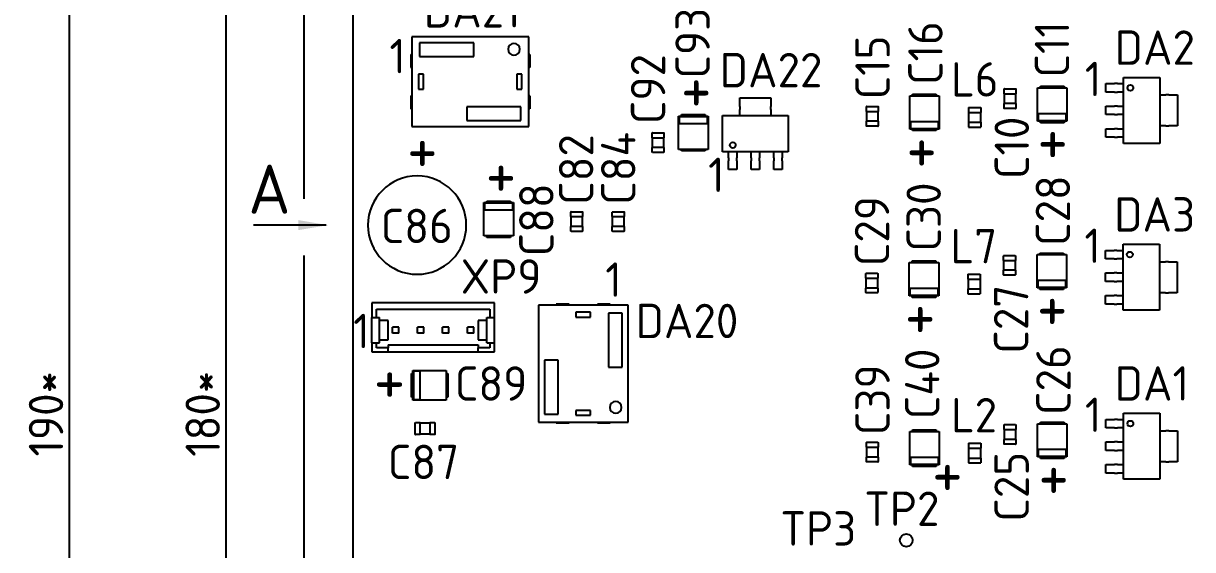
# Model space of a CAD drawing. Extents: x -34 to 51106, y -14166 to 1700.
# Drawn here: x 1023.2 to 1142.2, y 99.2 to 152.8 of the extents above; entities that cross this region are included whole.
import ezdxf

# ---------------------------------------------------------------- set-up
doc = ezdxf.new("R2010")
doc.units = 0
doc.linetypes.add('СПЛОШНАЯ', pattern=[0])
doc.layers.get('0').update_dxf_attribs({"linetype": 'CONTINUOUS'})
doc.layers.get('DEFPOINTS').update_dxf_attribs({"linetype": 'CONTINUOUS'})
for name, color, linetype in [('ВИДЫ', 30, 'CONTINUOUS'), ('РАЗМЕРЫ', 2, 'CONTINUOUS'), ('ТЕКСТ', 4, 'CONTINUOUS')]:
    doc.layers.add(name, color=color, linetype=linetype)
doc.styles.add('GOST_TYPE_B', font='GOST_B.TTF', dxfattribs={"height": 3.5})
doc.dimstyles.new('GOST', dxfattribs={"dimscale": 0, "dimtxt": 3.5, "dimasz": 3.5, "dimexe": 1.25, "dimexo": 0, "dimtad": 1, "dimdec": 3, "dimtxsty": 'GOST_TYPE_B', "dimcen": 5, "dimazin": 3, "dimtm": 1e-09, "dimtfac": 0.75, "dimtdec": 3, "dimtmove": 0, "dimatfit": 3, "dimtolj": 1})

# ---------------------------------------------------------------- blocks, each defined once
blk = doc.blocks.new('*D327')
at = {"layer": 'DEFPOINTS', "color": 0, "linetype": 'CONTINUOUS'}
for p in [(1056.8, 218.04), (1051.8, 208.04), (1056.8, 3.6)]:
    blk.add_point(p, dxfattribs=at)
at = {"layer": 'РАЗМЕРЫ', "color": 0, "linetype": 'СПЛОШНАЯ'}
for p, q in [((1051.8, 208.04), (1051.8, 219.29)), ((1048.3, 218.04), (1044.8, 218.04)), ((1051.8, 218.04), (1056.8, 218.04)), ((1060.3, 218.04), (1063.8, 218.04))]:
    blk.add_line(p, q, dxfattribs=at)
at = {"layer": 'РАЗМЕРЫ', "color": 0}
blk.add_line((1056.8, 3.6), (1056.8, 219.29), dxfattribs=at)
at = {"layer": 'РАЗМЕРЫ', "color": 0, "linetype": 'CONTINUOUS'}
for points in [[(1048.3, 218.63), (1048.3, 217.46), (1051.8, 218.04)], [(1060.3, 218.63), (1060.3, 217.46), (1056.8, 218.04)]]:
    blk.add_solid(points, dxfattribs=at)
at = {"layer": 'РАЗМЕРЫ', "color": 0, "linetype": 'CONTINUOUS', "insert": (1042.32, 220.69), "char_height": 3.5, "attachment_point": 5, "style": 'GOST_TYPE_B'}
blk.add_mtext('\\A1;5*', dxfattribs=at)
blk = doc.blocks.new('*D328')
at = {"layer": 'DEFPOINTS', "color": 0, "linetype": 'CONTINUOUS'}
for p in [(1051.8, 208.04), (1027.92, 18.04), (1035, 18.04)]:
    blk.add_point(p, dxfattribs=at)
at = {"layer": 'РАЗМЕРЫ', "color": 0, "linetype": 'СПЛОШНАЯ'}
for p, q in [((1051.8, 208.04), (1026.67, 208.04)), ((1027.92, 204.54), (1027.92, 21.54))]:
    blk.add_line(p, q, dxfattribs=at)
at = {"layer": 'РАЗМЕРЫ', "color": 0}
blk.add_line((1035, 18.04), (1026.67, 18.04), dxfattribs=at)
at = {"layer": 'РАЗМЕРЫ', "color": 0, "linetype": 'CONTINUOUS'}
for points in [[(1027.34, 204.54), (1028.5, 204.54), (1027.92, 208.04)], [(1027.34, 21.54), (1028.5, 21.54), (1027.92, 18.04)]]:
    blk.add_solid(points, dxfattribs=at)
at = {"layer": 'РАЗМЕРЫ', "color": 0, "linetype": 'CONTINUOUS', "insert": (1025.55, 113.04), "char_height": 3.5, "attachment_point": 5, "rotation": 90, "style": 'GOST_TYPE_B'}
blk.add_mtext('\\A1;190*', dxfattribs=at)
blk = doc.blocks.new('*D325')
at = {"layer": 'DEFPOINTS', "color": 0, "linetype": 'CONTINUOUS'}
for p in [(1043.87, 203.04), (1056.8, 203.04), (1066.8, 23.04)]:
    blk.add_point(p, dxfattribs=at)
at = {"layer": 'РАЗМЕРЫ', "color": 0}
blk.add_line((1056.8, 203.04), (1042.62, 203.04), dxfattribs=at)
at = {"layer": 'РАЗМЕРЫ', "color": 0, "linetype": 'СПЛОШНАЯ'}
for p, q in [((1043.87, 26.54), (1043.87, 199.54)), ((1066.8, 23.04), (1042.62, 23.04))]:
    blk.add_line(p, q, dxfattribs=at)
at = {"layer": 'РАЗМЕРЫ', "color": 0, "linetype": 'CONTINUOUS'}
for points in [[(1043.28, 199.54), (1044.45, 199.54), (1043.87, 203.04)], [(1043.28, 26.54), (1044.45, 26.54), (1043.87, 23.04)]]:
    blk.add_solid(points, dxfattribs=at)
at = {"layer": 'РАЗМЕРЫ', "color": 0, "linetype": 'CONTINUOUS', "insert": (1041.49, 113.04), "char_height": 3.5, "attachment_point": 5, "rotation": 90, "style": 'GOST_TYPE_B'}
blk.add_mtext('\\A1;180*', dxfattribs=at)

msp = doc.modelspace()

# ---------------------------------------------------------------- linework, layer by layer
at = {"linetype": 'CONTINUOUS'}
for p, q in [((1051.7956, 134.9295), (1051.7956, 208.0423)), ((1062.7488, 151.3923), (1062.7488, 142.2923)), ((1074.6488, 151.3923), (1062.7488, 151.3923)), ((1074.6488, 142.2923), (1074.6488, 151.3923)), ((1063.5488, 150.7923), (1063.5488, 149.3923)), ((1069.0488, 150.7923), (1063.5488, 150.7923)), ((1069.0488, 149.3923), (1069.0488, 150.7923)), ((1062.6488, 149.5923), (1062.7488, 149.5923)), ((1062.6488, 149.5923), (1062.6488, 148.2923)), ((1063.5488, 149.3923), (1069.0488, 149.3923)), ((1074.7488, 149.5923), (1074.6488, 149.5923)), ((1074.7488, 149.5923), (1074.7488, 148.2923)), ((1062.6488, 148.2923), (1062.7488, 148.2923)), ((1063.4488, 147.5923), (1063.4488, 146.0923)), ((1063.9488, 147.5923), (1063.4488, 147.5923)), ((1063.9488, 146.0923), (1063.9488, 147.5923)), ((1073.4488, 147.5923), (1073.4488, 146.0923)), ((1073.9488, 147.5923), (1073.4488, 147.5923)), ((1073.9488, 146.0923), (1073.9488, 147.5923)), ((1074.7488, 148.2923), (1074.6488, 148.2923)), ((1126.6896, 146.2123), (1126.6896, 146.3713)), ((1126.6896, 146.3713), (1129.1016, 146.3713)), ((1129.1016, 146.3713), (1129.1016, 146.2123)), ((1133.3507, 145.7853), (1133.3507, 146.6493)), ((1133.3507, 146.6493), (1133.9637, 146.6493)), ((1133.9637, 146.6493), (1134.1107, 146.6493)), ((1134.1107, 146.6493), (1134.2343, 146.6493)), ((1134.5287, 146.6493), (1134.2343, 146.6493)), ((1134.5287, 146.6493), (1135.1417, 146.6493)), ((1135.1417, 140.5643), (1135.1417, 147.2703)), ((1135.1417, 147.2703), (1138.8497, 147.2703)), ((1138.8497, 147.2703), (1138.8497, 140.5643)), ((1062.6488, 145.3923), (1062.7488, 145.3923)), ((1062.6488, 145.3923), (1062.6488, 144.0923)), ((1063.4488, 146.0923), (1063.9488, 146.0923)), ((1073.4488, 146.0923), (1073.9488, 146.0923)), ((1074.7488, 145.3923), (1074.6488, 145.3923)), ((1074.7488, 145.3923), (1074.7488, 144.0923)), ((1096.1206, 145.1873), (1099.2706, 145.1873)), ((1096.1206, 144.5743), (1096.1206, 145.1873)), ((1099.2706, 145.1873), (1099.2706, 144.5743)), ((1113.3966, 145.4123), (1116.3946, 145.4123)), ((1113.3966, 142.0223), (1113.3966, 145.4123)), ((1113.6896, 145.4123), (1113.6896, 145.5713)), ((1113.6896, 145.5713), (1116.1016, 145.5713)), ((1116.1016, 145.5713), (1116.1016, 145.4123)), ((1116.3946, 145.4123), (1116.3946, 142.0223)), ((1122.9957, 145.6173), (1122.9957, 146.0873)), ((1122.9957, 145.6173), (1123.0257, 145.6173)), ((1123.0257, 146.1173), (1124.1657, 146.1173)), ((1123.0257, 144.6173), (1123.0257, 145.6173)), ((1123.0257, 145.6173), (1124.1657, 145.6173)), ((1124.1657, 145.6173), (1124.1657, 144.6173)), ((1124.1657, 145.6173), (1124.1957, 145.6173)), ((1124.1957, 146.0873), (1124.1957, 145.6173)), ((1126.3966, 146.2123), (1129.3946, 146.2123)), ((1126.3966, 142.8223), (1126.3966, 146.2123)), ((1129.3946, 146.2123), (1129.3946, 142.8223)), ((1133.9637, 145.7853), (1133.3507, 145.7853)), ((1134.1107, 145.7853), (1133.9637, 145.7853)), ((1134.2343, 145.7853), (1134.1107, 145.7853)), ((1134.2343, 145.7853), (1134.5287, 145.7853)), ((1135.1417, 145.7853), (1134.5287, 145.7853)), ((1138.8497, 145.4923), (1139.4627, 145.4923)), ((1139.757, 145.4923), (1139.4627, 145.4923)), ((1139.757, 145.4923), (1139.8807, 145.4923)), ((1139.8807, 145.4923), (1140.0277, 145.4923)), ((1140.0277, 145.4923), (1140.6407, 145.4923)), ((1140.6407, 145.4923), (1140.6407, 142.3423)), ((1062.6488, 144.0923), (1062.7488, 144.0923)), ((1068.3488, 144.2923), (1068.3488, 142.8923)), ((1073.8488, 144.2923), (1068.3488, 144.2923)), ((1073.8488, 142.8923), (1073.8488, 144.2923)), ((1074.7488, 144.0923), (1074.6488, 144.0923)), ((1096.1206, 144.4273), (1096.1206, 144.5743)), ((1096.1206, 144.3036), (1096.1206, 144.4273)), ((1096.1206, 144.3036), (1096.1206, 144.0093)), ((1096.1206, 143.3963), (1096.1206, 144.0093)), ((1099.2706, 144.5743), (1099.2706, 144.4273)), ((1099.2706, 144.4273), (1099.2706, 144.3036)), ((1099.2706, 144.0093), (1099.2706, 144.3036)), ((1099.2706, 144.0093), (1099.2706, 143.3963)), ((1108.9957, 143.8173), (1108.9957, 144.2873)), ((1109.0257, 144.3173), (1110.1657, 144.3173)), ((1110.1957, 144.2873), (1110.1957, 143.8173)), ((1119.3707, 144.2173), (1120.6207, 144.2173)), ((1119.3707, 144.2173), (1119.3707, 143.7173)), ((1120.6207, 144.2173), (1120.6207, 143.7173)), ((1122.9957, 144.1473), (1122.9957, 144.6173)), ((1123.0257, 144.6173), (1122.9957, 144.6173)), ((1124.1657, 144.6173), (1123.0257, 144.6173)), ((1124.1657, 144.1173), (1123.0257, 144.1173)), ((1124.1957, 144.6173), (1124.1657, 144.6173)), ((1124.1957, 144.6173), (1124.1957, 144.1473)), ((1133.3507, 143.4853), (1133.3507, 144.3493)), ((1133.3507, 144.3493), (1133.9637, 144.3493)), ((1133.9637, 144.3493), (1134.1107, 144.3493)), ((1134.1107, 144.3493), (1134.2343, 144.3493)), ((1134.5287, 144.3493), (1134.2343, 144.3493)), ((1134.5287, 144.3493), (1135.1417, 144.3493)), ((1068.3488, 142.8923), (1073.8488, 142.8923)), ((1089.8967, 139.9473), (1089.8967, 143.3373)), ((1089.8967, 143.3373), (1092.8947, 143.3373)), ((1089.9647, 143.2703), (1089.9647, 142.5913)), ((1092.8267, 143.2703), (1089.9647, 143.2703)), ((1090.1897, 143.3373), (1090.1897, 143.4963)), ((1090.1897, 143.4963), (1092.6017, 143.4963)), ((1092.6017, 143.4963), (1092.6017, 143.3373)), ((1092.8267, 142.5913), (1092.8267, 143.2703)), ((1092.8947, 143.3373), (1092.8947, 139.9473)), ((1094.3426, 143.3963), (1101.0486, 143.3963)), ((1094.3426, 139.6883), (1094.3426, 143.3963)), ((1101.0486, 143.3963), (1101.0486, 139.6883)), ((1108.9957, 143.8173), (1109.0257, 143.8173)), ((1108.9957, 142.3473), (1108.9957, 142.8173)), ((1109.0257, 142.8173), (1108.9957, 142.8173)), ((1109.0257, 142.8173), (1109.0257, 143.8173)), ((1109.0257, 143.8173), (1110.1657, 143.8173)), ((1110.1657, 142.8173), (1109.0257, 142.8173)), ((1110.1657, 143.8173), (1110.1657, 142.8173)), ((1110.1657, 143.8173), (1110.1957, 143.8173)), ((1110.1957, 142.8173), (1110.1657, 142.8173)), ((1110.1957, 142.8173), (1110.1957, 142.3473)), ((1116.3266, 142.7683), (1113.4646, 142.7683)), ((1113.4646, 142.7683), (1113.4646, 142.0893)), ((1116.3266, 142.0893), (1116.3266, 142.7683)), ((1119.3707, 143.7173), (1120.6207, 143.7173)), ((1119.3707, 142.7173), (1120.6207, 142.7173)), ((1119.3707, 142.7173), (1119.3707, 142.2173)), ((1119.3832, 143.7173), (1119.3832, 142.7173)), ((1120.6082, 143.7173), (1120.6082, 142.7173)), ((1120.6207, 142.7173), (1120.6207, 142.2173)), ((1129.3946, 142.8223), (1126.3966, 142.8223)), ((1129.3266, 143.5683), (1126.4646, 143.5683)), ((1126.4646, 143.5683), (1126.4646, 142.8893)), ((1126.4646, 142.8893), (1129.3266, 142.8893)), ((1126.6896, 142.6633), (1126.6896, 142.8223)), ((1129.1016, 142.8223), (1129.1016, 142.6633)), ((1129.3266, 142.8893), (1129.3266, 143.5683)), ((1133.9637, 143.4853), (1133.3507, 143.4853)), ((1134.1107, 143.4853), (1133.9637, 143.4853)), ((1134.2343, 143.4853), (1134.1107, 143.4853)), ((1134.2343, 143.4853), (1134.5287, 143.4853)), ((1135.1417, 143.4853), (1134.5287, 143.4853)), ((1062.7488, 142.2923), (1074.6488, 142.2923)), ((1087.1956, 141.1423), (1087.1956, 141.6123)), ((1087.2256, 141.6423), (1088.3656, 141.6423)), ((1088.3956, 141.6123), (1088.3956, 141.1423)), ((1089.9647, 142.5913), (1092.8267, 142.5913)), ((1110.1657, 142.3173), (1109.0257, 142.3173)), ((1116.3946, 142.0223), (1113.3966, 142.0223)), ((1113.4646, 142.0893), (1116.3266, 142.0893)), ((1113.6896, 141.8633), (1113.6896, 142.0223)), ((1116.1016, 141.8633), (1113.6896, 141.8633)), ((1116.1016, 142.0223), (1116.1016, 141.8633)), ((1119.3707, 142.2173), (1120.6207, 142.2173)), ((1129.1016, 142.6633), (1126.6896, 142.6633)), ((1133.3507, 141.1853), (1133.3507, 142.0493)), ((1133.3507, 142.0493), (1133.9637, 142.0493)), ((1133.9637, 142.0493), (1134.1107, 142.0493)), ((1134.1107, 142.0493), (1134.2343, 142.0493)), ((1134.5287, 142.0493), (1134.2343, 142.0493)), ((1134.5287, 142.0493), (1135.1417, 142.0493)), ((1139.4627, 142.3423), (1138.8497, 142.3423)), ((1139.4627, 142.3423), (1139.757, 142.3423)), ((1139.8807, 142.3423), (1139.757, 142.3423)), ((1140.0277, 142.3423), (1139.8807, 142.3423)), ((1140.6407, 142.3423), (1140.0277, 142.3423)), ((1087.1956, 141.1423), (1087.2256, 141.1423)), ((1087.2256, 140.1423), (1087.2256, 141.1423)), ((1087.2256, 141.1423), (1088.3656, 141.1423)), ((1088.3656, 141.1423), (1088.3656, 140.1423)), ((1088.3656, 141.1423), (1088.3956, 141.1423)), ((1133.9637, 141.1853), (1133.3507, 141.1853)), ((1134.1107, 141.1853), (1133.9637, 141.1853)), ((1134.2343, 141.1853), (1134.1107, 141.1853)), ((1134.2343, 141.1853), (1134.5287, 141.1853)), ((1135.1417, 141.1853), (1134.5287, 141.1853)), ((1138.8497, 140.5643), (1135.1417, 140.5643)), ((1087.1956, 139.6723), (1087.1956, 140.1423)), ((1087.2256, 140.1423), (1087.1956, 140.1423)), ((1088.3656, 140.1423), (1087.2256, 140.1423)), ((1088.3656, 139.6423), (1087.2256, 139.6423)), ((1088.3956, 140.1423), (1088.3656, 140.1423)), ((1088.3956, 140.1423), (1088.3956, 139.6723)), ((1092.8947, 139.9473), (1089.8967, 139.9473)), ((1090.1897, 139.7883), (1090.1897, 139.9473)), ((1092.6017, 139.7883), (1090.1897, 139.7883)), ((1092.6017, 139.9473), (1092.6017, 139.7883)), ((1101.0486, 139.6883), (1094.3426, 139.6883)), ((1094.9636, 139.0753), (1094.9636, 139.6883)), ((1095.8276, 139.6883), (1095.8276, 139.0753)), ((1097.2636, 139.0753), (1097.2636, 139.6883)), ((1098.1276, 139.6883), (1098.1276, 139.0753)), ((1099.5636, 139.0753), (1099.5636, 139.6883)), ((1100.4276, 139.6883), (1100.4276, 139.0753)), ((1094.9636, 139.0753), (1094.9636, 138.7809)), ((1094.9636, 138.6573), (1094.9636, 138.7809)), ((1094.9636, 138.5103), (1094.9636, 138.6573)), ((1094.9636, 137.8973), (1094.9636, 138.5103)), ((1095.8276, 138.7809), (1095.8276, 139.0753)), ((1095.8276, 138.7809), (1095.8276, 138.6573)), ((1095.8276, 138.6573), (1095.8276, 138.5103)), ((1095.8276, 138.5103), (1095.8276, 137.8973)), ((1097.2636, 139.0753), (1097.2636, 138.7809)), ((1097.2636, 138.6573), (1097.2636, 138.7809)), ((1097.2636, 138.5103), (1097.2636, 138.6573)), ((1097.2636, 137.8973), (1097.2636, 138.5103)), ((1098.1276, 138.7809), (1098.1276, 139.0753)), ((1098.1276, 138.7809), (1098.1276, 138.6573)), ((1098.1276, 138.6573), (1098.1276, 138.5103)), ((1098.1276, 138.5103), (1098.1276, 137.8973)), ((1099.5636, 139.0753), (1099.5636, 138.7809)), ((1099.5636, 138.6573), (1099.5636, 138.7809)), ((1099.5636, 138.5103), (1099.5636, 138.6573)), ((1099.5636, 137.8973), (1099.5636, 138.5103)), ((1100.4276, 138.7809), (1100.4276, 139.0753)), ((1100.4276, 138.7809), (1100.4276, 138.6573)), ((1100.4276, 138.6573), (1100.4276, 138.5103)), ((1100.4276, 138.5103), (1100.4276, 137.8973)), ((1095.8276, 137.8973), (1094.9636, 137.8973)), ((1098.1276, 137.8973), (1097.2636, 137.8973)), ((1100.4276, 137.8973), (1099.5636, 137.8973)), ((1070.0966, 131.1473), (1070.0966, 134.5373)), ((1070.0966, 134.5373), (1073.0946, 134.5373)), ((1070.1646, 134.4703), (1070.1646, 133.7913)), ((1073.0266, 134.4703), (1070.1646, 134.4703)), ((1070.3896, 134.5373), (1070.3896, 134.6963)), ((1070.3896, 134.6963), (1072.8016, 134.6963)), ((1072.8016, 134.6963), (1072.8016, 134.5373)), ((1073.0266, 133.7913), (1073.0266, 134.4703)), ((1073.0946, 134.5373), (1073.0946, 131.1473)), ((1070.1646, 133.7913), (1073.0266, 133.7913)), ((1078.9255, 133.1052), (1078.9255, 133.5752)), ((1078.9555, 133.6052), (1080.0955, 133.6052)), ((1080.1255, 133.5752), (1080.1255, 133.1052)), ((1083.1466, 133.1052), (1083.1466, 133.5752)), ((1083.1766, 133.6052), (1084.3166, 133.6052)), ((1084.3466, 133.5752), (1084.3466, 133.1052)), ((1078.9255, 133.1052), (1078.9555, 133.1052)), ((1078.9255, 131.6352), (1078.9255, 132.1052)), ((1078.9555, 132.1052), (1078.9255, 132.1052)), ((1078.9555, 132.1052), (1078.9555, 133.1052)), ((1078.9555, 133.1052), (1080.0955, 133.1052)), ((1080.0955, 132.1052), (1078.9555, 132.1052)), ((1080.0955, 133.1052), (1080.0955, 132.1052)), ((1080.0955, 133.1052), (1080.1255, 133.1052)), ((1080.1255, 132.1052), (1080.0955, 132.1052)), ((1080.1255, 132.1052), (1080.1255, 131.6352)), ((1083.1466, 133.1052), (1083.1766, 133.1052)), ((1083.1466, 131.6352), (1083.1466, 132.1052)), ((1083.1766, 132.1052), (1083.1466, 132.1052)), ((1083.1766, 132.1052), (1083.1766, 133.1052)), ((1083.1766, 133.1052), (1084.3166, 133.1052)), ((1084.3166, 132.1052), (1083.1766, 132.1052)), ((1084.3166, 133.1052), (1084.3166, 132.1052)), ((1084.3166, 133.1052), (1084.3466, 133.1052)), ((1084.3466, 132.1052), (1084.3166, 132.1052)), ((1084.3466, 132.1052), (1084.3466, 131.6352)), ((1073.0946, 131.1473), (1070.0966, 131.1473)), ((1070.3896, 130.9883), (1070.3896, 131.1473)), ((1072.8016, 130.9883), (1070.3896, 130.9883)), ((1072.8016, 131.1473), (1072.8016, 130.9883)), ((1080.0955, 131.6052), (1078.9555, 131.6052)), ((1084.3166, 131.6052), (1083.1766, 131.6052)), ((1133.3006, 128.8103), (1133.3006, 129.6743)), ((1133.3006, 129.6743), (1133.9136, 129.6743)), ((1133.9136, 129.6743), (1134.0606, 129.6743)), ((1134.0606, 129.6743), (1134.1843, 129.6743)), ((1134.4786, 129.6743), (1134.1843, 129.6743)), ((1134.4786, 129.6743), (1135.0916, 129.6743)), ((1135.0916, 130.2953), (1138.7996, 130.2953)), ((1135.0916, 123.5893), (1135.0916, 130.2953)), ((1135.0916, 130.2953), (1138.7996, 130.2953)), ((1138.7996, 130.2953), (1138.7996, 123.5893)), ((1051.7956, 28.0423), (1051.7956, 129.1627)), ((1113.3466, 128.4373), (1116.3446, 128.4373)), ((1113.3466, 125.0473), (1113.3466, 128.4373)), ((1113.6396, 128.4373), (1113.6396, 128.5963)), ((1113.6396, 128.5963), (1116.0516, 128.5963)), ((1116.0516, 128.5963), (1116.0516, 128.4373)), ((1116.3446, 128.4373), (1116.3446, 125.0473)), ((1122.9456, 128.6423), (1122.9456, 129.1123)), ((1122.9456, 128.6423), (1122.9756, 128.6423)), ((1122.9756, 129.1423), (1124.1156, 129.1423)), ((1122.9756, 127.6423), (1122.9756, 128.6423)), ((1122.9756, 128.6423), (1124.1156, 128.6423)), ((1124.1156, 128.6423), (1124.1156, 127.6423)), ((1124.1156, 128.6423), (1124.1456, 128.6423)), ((1124.1456, 129.1123), (1124.1456, 128.6423)), ((1126.3467, 129.2373), (1129.3447, 129.2373)), ((1126.3467, 125.8473), (1126.3467, 129.2373)), ((1126.6397, 129.2373), (1126.6397, 129.3963)), ((1126.6397, 129.3963), (1129.0517, 129.3963)), ((1129.0517, 129.3963), (1129.0517, 129.2373)), ((1129.3447, 129.2373), (1129.3447, 125.8473)), ((1133.9136, 128.8103), (1133.3006, 128.8103)), ((1134.0606, 128.8103), (1133.9136, 128.8103)), ((1134.1843, 128.8103), (1134.0606, 128.8103)), ((1134.1843, 128.8103), (1134.4786, 128.8103)), ((1135.0916, 128.8103), (1134.4786, 128.8103)), ((1138.7996, 128.5173), (1139.4126, 128.5173)), ((1139.707, 128.5173), (1139.4126, 128.5173)), ((1139.707, 128.5173), (1139.8306, 128.5173)), ((1139.8306, 128.5173), (1139.9776, 128.5173)), ((1139.9776, 128.5173), (1140.5906, 128.5173)), ((1140.5906, 128.5173), (1140.5906, 125.3673)), ((1108.9456, 126.8423), (1108.9456, 127.3123)), ((1108.9756, 127.3423), (1110.1156, 127.3423)), ((1110.1456, 127.3123), (1110.1456, 126.8423)), ((1122.9456, 127.1723), (1122.9456, 127.6423)), ((1122.9756, 127.6423), (1122.9456, 127.6423)), ((1124.1156, 127.6423), (1122.9756, 127.6423)), ((1124.1456, 127.6423), (1124.1156, 127.6423)), ((1124.1456, 127.6423), (1124.1456, 127.1723)), ((1133.3006, 126.5103), (1133.3006, 127.3743)), ((1133.3006, 127.3743), (1133.9136, 127.3743)), ((1133.9136, 127.3743), (1134.0606, 127.3743)), ((1134.0606, 127.3743), (1134.1843, 127.3743)), ((1134.4786, 127.3743), (1134.1843, 127.3743)), ((1134.4786, 127.3743), (1135.0916, 127.3743)), ((1108.9456, 126.8423), (1108.9756, 126.8423)), ((1108.9756, 125.8423), (1108.9756, 126.8423)), ((1108.9756, 126.8423), (1110.1156, 126.8423)), ((1110.1156, 126.8423), (1110.1156, 125.8423)), ((1110.1156, 126.8423), (1110.1456, 126.8423)), ((1119.3206, 127.2423), (1120.5706, 127.2423)), ((1119.3206, 127.2423), (1119.3206, 126.7423)), ((1119.3206, 126.7423), (1120.5706, 126.7423)), ((1119.3331, 126.7423), (1119.3331, 125.7423)), ((1120.5581, 126.7423), (1120.5581, 125.7423)), ((1120.5706, 127.2423), (1120.5706, 126.7423)), ((1124.1156, 127.1423), (1122.9756, 127.1423)), ((1129.2767, 126.5933), (1126.4147, 126.5933)), ((1126.4147, 126.5933), (1126.4147, 125.9143)), ((1129.2767, 125.9143), (1129.2767, 126.5933)), ((1133.9136, 126.5103), (1133.3006, 126.5103)), ((1134.0606, 126.5103), (1133.9136, 126.5103)), ((1134.1843, 126.5103), (1134.0606, 126.5103)), ((1134.1843, 126.5103), (1134.4786, 126.5103)), ((1135.0916, 126.5103), (1134.4786, 126.5103)), ((1108.9456, 125.3723), (1108.9456, 125.8423)), ((1108.9756, 125.8423), (1108.9456, 125.8423)), ((1110.1156, 125.8423), (1108.9756, 125.8423)), ((1110.1156, 125.3423), (1108.9756, 125.3423)), ((1110.1456, 125.8423), (1110.1156, 125.8423)), ((1110.1456, 125.8423), (1110.1456, 125.3723)), ((1116.3446, 125.0473), (1113.3466, 125.0473)), ((1116.2766, 125.7933), (1113.4146, 125.7933)), ((1113.4146, 125.7933), (1113.4146, 125.1143)), ((1113.4146, 125.1143), (1116.2766, 125.1143)), ((1113.6396, 124.8883), (1113.6396, 125.0473)), ((1116.0516, 124.8883), (1113.6396, 124.8883)), ((1116.0516, 125.0473), (1116.0516, 124.8883)), ((1116.2766, 125.1143), (1116.2766, 125.7933)), ((1119.3206, 125.7423), (1120.5706, 125.7423)), ((1119.3206, 125.7423), (1119.3206, 125.2423)), ((1119.3206, 125.2423), (1120.5706, 125.2423)), ((1120.5706, 125.7423), (1120.5706, 125.2423)), ((1129.3447, 125.8473), (1126.3467, 125.8473)), ((1126.4147, 125.9143), (1129.2767, 125.9143)), ((1126.6397, 125.6883), (1126.6397, 125.8473)), ((1129.0517, 125.6883), (1126.6397, 125.6883)), ((1129.0517, 125.8473), (1129.0517, 125.6883)), ((1133.3006, 124.2103), (1133.3006, 125.0743)), ((1133.3006, 125.0743), (1133.9136, 125.0743)), ((1133.9136, 125.0743), (1134.0606, 125.0743)), ((1134.0606, 125.0743), (1134.1843, 125.0743)), ((1134.4786, 125.0743), (1134.1843, 125.0743)), ((1134.4786, 125.0743), (1135.0916, 125.0743)), ((1139.4126, 125.3673), (1138.7996, 125.3673)), ((1139.4126, 125.3673), (1139.707, 125.3673)), ((1139.8306, 125.3673), (1139.707, 125.3673)), ((1139.9776, 125.3673), (1139.8306, 125.3673)), ((1140.5906, 125.3673), (1139.9776, 125.3673)), ((1058.7006, 124.3423), (1058.7006, 122.8289)), ((1071.1506, 124.3423), (1058.7006, 124.3423)), ((1071.1506, 122.8289), (1071.1506, 124.3423)), ((1084.7456, 124.0923), (1075.6456, 124.0923)), ((1075.6456, 124.0923), (1075.6456, 112.1923)), ((1077.4456, 124.1923), (1077.4456, 124.0923)), ((1078.7456, 124.1923), (1077.4456, 124.1923)), ((1078.7456, 124.1923), (1078.7456, 124.0923)), ((1082.9456, 124.1923), (1081.6456, 124.1923)), ((1081.6456, 124.1923), (1081.6456, 124.0923)), ((1082.9456, 124.1923), (1082.9456, 124.0923)), ((1084.7456, 112.1923), (1084.7456, 124.0923)), ((1133.9136, 124.2103), (1133.3006, 124.2103)), ((1134.0606, 124.2103), (1133.9136, 124.2103)), ((1134.1843, 124.2103), (1134.0606, 124.2103)), ((1134.1843, 124.2103), (1134.4786, 124.2103)), ((1135.0916, 124.2103), (1134.4786, 124.2103)), ((1058.7006, 122.8289), (1059.1712, 122.8289)), ((1058.7006, 122.6923), (1058.7006, 122.8289)), ((1058.7006, 120.4123), (1058.7006, 122.6923)), ((1059.1712, 122.8289), (1059.1712, 123.6767)), ((1059.1712, 123.6767), (1070.6801, 123.6767)), ((1059.1712, 122.8289), (1059.4656, 122.8289)), ((1059.4656, 122.6923), (1059.4656, 122.8289)), ((1059.4656, 120.4123), (1059.4656, 122.6923)), ((1060.3556, 122.5323), (1059.4656, 122.5323)), ((1060.3556, 120.5523), (1060.3556, 122.5323)), ((1070.3856, 122.5323), (1069.4956, 122.5323)), ((1069.4956, 122.5323), (1069.4956, 120.5523)), ((1070.3856, 122.6923), (1070.3856, 122.8289)), ((1070.3856, 122.8289), (1070.6801, 122.8289)), ((1070.3856, 120.4123), (1070.3856, 122.6923)), ((1070.6801, 123.6767), (1070.6801, 122.8289)), ((1070.6801, 122.8289), (1071.1506, 122.8289)), ((1071.1506, 122.6923), (1071.1506, 122.8289)), ((1071.1506, 120.4123), (1071.1506, 122.6923)), ((1080.9456, 123.3923), (1079.4456, 123.3923)), ((1079.4456, 123.3923), (1079.4456, 122.8923)), ((1079.4456, 122.8923), (1080.9456, 122.8923)), ((1080.9456, 122.8923), (1080.9456, 123.3923)), ((1084.1456, 123.2923), (1082.7456, 123.2923)), ((1082.7456, 123.2923), (1082.7456, 117.7923)), ((1084.1456, 117.7923), (1084.1456, 123.2923)), ((1138.7996, 123.5893), (1135.0916, 123.5893)), ((1060.7981, 121.2348), (1060.7981, 121.8698)), ((1061.4331, 121.8698), (1060.7981, 121.8698)), ((1061.4331, 121.2348), (1061.4331, 121.8698)), ((1063.3381, 121.2348), (1063.3381, 121.8698)), ((1063.9731, 121.8698), (1063.3381, 121.8698)), ((1063.9731, 121.2348), (1063.9731, 121.8698)), ((1065.8781, 121.2348), (1065.8781, 121.8698)), ((1066.5131, 121.8698), (1065.8781, 121.8698)), ((1066.5131, 121.2348), (1066.5131, 121.8698)), ((1068.4181, 121.2348), (1068.4181, 121.8698)), ((1069.0531, 121.8698), (1068.4181, 121.8698)), ((1069.0531, 121.2348), (1069.0531, 121.8698)), ((1058.7006, 120.2756), (1058.7006, 120.4123)), ((1058.7006, 120.2756), (1059.1712, 120.2756)), ((1058.7006, 120.2756), (1058.7006, 119.3423)), ((1059.1712, 119.7578), (1059.1712, 120.2756)), ((1059.1712, 120.2756), (1059.4656, 120.2756)), ((1059.4656, 120.5523), (1060.3556, 120.5523)), ((1059.4656, 120.2756), (1059.4656, 120.4123)), ((1061.4331, 121.2348), (1060.7981, 121.2348)), ((1063.9731, 121.2348), (1063.3381, 121.2348)), ((1066.5131, 121.2348), (1065.8781, 121.2348)), ((1069.0531, 121.2348), (1068.4181, 121.2348)), ((1069.4956, 120.5523), (1070.3856, 120.5523)), ((1070.3856, 120.2756), (1070.3856, 120.4123)), ((1070.3856, 120.2756), (1070.6801, 120.2756)), ((1070.6801, 120.2756), (1071.1506, 120.2756)), ((1070.6801, 120.2756), (1070.6801, 119.7578)), ((1071.1506, 120.2756), (1071.1506, 120.4123)), ((1071.1506, 119.3423), (1071.1506, 120.2756)), ((1058.7006, 119.3423), (1060.3556, 119.3423)), ((1060.3556, 119.7578), (1059.1712, 119.7578)), ((1060.3556, 120.0523), (1069.4956, 120.0523)), ((1060.3556, 120.0523), (1060.3556, 119.7578)), ((1060.3556, 119.3423), (1060.3556, 119.7578)), ((1060.3556, 119.3423), (1069.4956, 119.3423)), ((1069.4956, 120.0523), (1069.4956, 119.7578)), ((1069.4956, 119.3423), (1069.4956, 119.7578)), ((1070.6801, 119.7578), (1069.4956, 119.7578)), ((1069.4956, 119.3423), (1071.1506, 119.3423)), ((1076.2456, 118.4923), (1076.2456, 112.9923)), ((1077.6456, 118.4923), (1076.2456, 118.4923)), ((1077.6456, 112.9923), (1077.6456, 118.4923)), ((1082.7456, 117.7923), (1084.1456, 117.7923)), ((1062.7129, 117.1483), (1062.8719, 117.1483)), ((1062.7129, 114.7363), (1062.7129, 117.1483)), ((1062.8719, 117.4413), (1066.2619, 117.4413)), ((1062.8719, 114.4433), (1062.8719, 117.4413)), ((1063.6179, 117.3733), (1062.9389, 117.3733)), ((1062.9389, 117.3733), (1062.9389, 114.5113)), ((1063.6179, 114.5113), (1063.6179, 117.3733)), ((1066.2619, 117.4413), (1066.2619, 114.4433)), ((1066.2619, 117.1483), (1066.4209, 117.1483)), ((1066.4209, 117.1483), (1066.4209, 114.7363)), ((1062.8719, 114.7363), (1062.7129, 114.7363)), ((1066.2619, 114.4433), (1062.8719, 114.4433)), ((1062.9389, 114.5113), (1063.6179, 114.5113)), ((1066.4209, 114.7363), (1066.2619, 114.7363)), ((1076.2456, 112.9923), (1077.6456, 112.9923)), ((1080.9456, 113.3923), (1079.4456, 113.3923)), ((1079.4456, 113.3923), (1079.4456, 112.8923)), ((1080.9456, 112.8923), (1080.9456, 113.3923)), ((1135.1417, 113.0953), (1138.8497, 113.0953)), ((1135.1417, 106.3893), (1135.1417, 113.0953)), ((1135.1417, 113.0953), (1138.8497, 113.0953)), ((1138.8497, 113.0953), (1138.8497, 106.3893)), ((1063.0956, 110.9723), (1063.0956, 112.1123)), ((1063.1256, 112.1423), (1063.5956, 112.1423)), ((1063.5956, 112.1123), (1063.5956, 112.1423)), ((1063.5956, 112.1123), (1064.5956, 112.1123)), ((1063.5956, 110.9723), (1063.5956, 112.1123)), ((1064.5956, 112.1423), (1065.0656, 112.1423)), ((1064.5956, 112.1423), (1064.5956, 112.1123)), ((1064.5956, 112.1123), (1064.5956, 110.9723)), ((1065.0956, 112.1123), (1065.0956, 110.9723)), ((1075.6456, 112.1923), (1084.7456, 112.1923)), ((1077.4456, 112.0923), (1077.4456, 112.1923)), ((1078.7456, 112.0923), (1077.4456, 112.0923)), ((1078.7456, 112.0923), (1078.7456, 112.1923)), ((1079.4456, 112.8923), (1080.9456, 112.8923)), ((1081.6456, 112.0923), (1081.6456, 112.1923)), ((1082.9456, 112.0923), (1081.6456, 112.0923)), ((1082.9456, 112.0923), (1082.9456, 112.1923)), ((1122.9957, 111.4423), (1122.9957, 111.9123)), ((1123.0257, 111.9423), (1124.1657, 111.9423)), ((1124.1957, 111.9123), (1124.1957, 111.4423)), ((1126.3966, 112.0373), (1129.3946, 112.0373)), ((1126.3966, 108.6473), (1126.3966, 112.0373)), ((1126.6896, 112.0373), (1126.6896, 112.1963)), ((1126.6896, 112.1963), (1129.1016, 112.1963)), ((1129.1016, 112.1963), (1129.1016, 112.0373)), ((1129.3946, 112.0373), (1129.3946, 108.6473)), ((1133.3507, 111.6103), (1133.3507, 112.4743)), ((1133.3507, 112.4743), (1133.9637, 112.4743)), ((1133.9637, 112.4743), (1134.1107, 112.4743)), ((1134.1107, 112.4743), (1134.2343, 112.4743)), ((1134.5287, 112.4743), (1134.2343, 112.4743)), ((1134.5287, 112.4743), (1135.1417, 112.4743)), ((1063.5956, 110.9423), (1063.1256, 110.9423)), ((1064.5956, 110.9723), (1063.5956, 110.9723)), ((1063.5956, 110.9423), (1063.5956, 110.9723)), ((1064.5956, 110.9723), (1064.5956, 110.9423)), ((1065.0656, 110.9423), (1064.5956, 110.9423)), ((1113.3966, 111.2373), (1116.3946, 111.2373)), ((1113.3966, 107.8473), (1113.3966, 111.2373)), ((1113.6896, 111.2373), (1113.6896, 111.3963)), ((1113.6896, 111.3963), (1116.1016, 111.3963)), ((1116.1016, 111.3963), (1116.1016, 111.2373)), ((1116.3946, 111.2373), (1116.3946, 107.8473)), ((1122.9957, 111.4423), (1123.0257, 111.4423)), ((1123.0257, 110.4423), (1123.0257, 111.4423)), ((1123.0257, 111.4423), (1124.1657, 111.4423)), ((1124.1657, 111.4423), (1124.1657, 110.4423)), ((1124.1657, 111.4423), (1124.1957, 111.4423)), ((1133.9637, 111.6103), (1133.3507, 111.6103)), ((1134.1107, 111.6103), (1133.9637, 111.6103)), ((1134.2343, 111.6103), (1134.1107, 111.6103)), ((1134.2343, 111.6103), (1134.5287, 111.6103)), ((1135.1417, 111.6103), (1134.5287, 111.6103)), ((1138.8497, 111.3173), (1139.4627, 111.3173)), ((1139.757, 111.3173), (1139.4627, 111.3173)), ((1139.757, 111.3173), (1139.8807, 111.3173)), ((1139.8807, 111.3173), (1140.0277, 111.3173)), ((1140.0277, 111.3173), (1140.6407, 111.3173)), ((1140.6407, 111.3173), (1140.6407, 108.1673)), ((1108.9957, 109.6423), (1108.9957, 110.1123)), ((1108.9957, 109.6423), (1109.0257, 109.6423)), ((1109.0257, 110.1423), (1110.1657, 110.1423)), ((1109.0257, 108.6423), (1109.0257, 109.6423)), ((1109.0257, 109.6423), (1110.1657, 109.6423)), ((1110.1657, 109.6423), (1110.1657, 108.6423)), ((1110.1657, 109.6423), (1110.1957, 109.6423)), ((1110.1957, 110.1123), (1110.1957, 109.6423)), ((1119.3707, 110.0423), (1120.6207, 110.0423)), ((1119.3707, 110.0423), (1119.3707, 109.5423)), ((1119.3707, 109.5423), (1120.6207, 109.5423)), ((1119.3832, 109.5423), (1119.3832, 108.5423)), ((1120.6082, 109.5423), (1120.6082, 108.5423)), ((1120.6207, 110.0423), (1120.6207, 109.5423)), ((1122.9957, 109.9723), (1122.9957, 110.4423)), ((1123.0257, 110.4423), (1122.9957, 110.4423)), ((1124.1657, 110.4423), (1123.0257, 110.4423)), ((1124.1657, 109.9423), (1123.0257, 109.9423)), ((1124.1957, 110.4423), (1124.1657, 110.4423)), ((1124.1957, 110.4423), (1124.1957, 109.9723)), ((1133.3507, 109.3103), (1133.3507, 110.1743)), ((1133.3507, 110.1743), (1133.9637, 110.1743)), ((1133.9637, 110.1743), (1134.1107, 110.1743)), ((1134.1107, 110.1743), (1134.2343, 110.1743)), ((1134.5287, 110.1743), (1134.2343, 110.1743)), ((1134.5287, 110.1743), (1135.1417, 110.1743)), ((1108.9957, 108.1723), (1108.9957, 108.6423)), ((1109.0257, 108.6423), (1108.9957, 108.6423)), ((1110.1657, 108.6423), (1109.0257, 108.6423)), ((1110.1957, 108.6423), (1110.1657, 108.6423)), ((1110.1957, 108.6423), (1110.1957, 108.1723)), ((1116.3266, 108.5933), (1113.4646, 108.5933)), ((1113.4646, 108.5933), (1113.4646, 107.9143)), ((1116.3266, 107.9143), (1116.3266, 108.5933)), ((1119.3707, 108.5423), (1120.6207, 108.5423)), ((1119.3707, 108.5423), (1119.3707, 108.0423)), ((1120.6207, 108.5423), (1120.6207, 108.0423)), ((1129.3946, 108.6473), (1126.3966, 108.6473)), ((1129.3266, 109.3933), (1126.4646, 109.3933)), ((1126.4646, 109.3933), (1126.4646, 108.7143)), ((1126.4646, 108.7143), (1129.3266, 108.7143)), ((1126.6896, 108.4883), (1126.6896, 108.6473)), ((1129.1016, 108.4883), (1126.6896, 108.4883)), ((1129.1016, 108.6473), (1129.1016, 108.4883)), ((1129.3266, 108.7143), (1129.3266, 109.3933)), ((1133.9637, 109.3103), (1133.3507, 109.3103)), ((1134.1107, 109.3103), (1133.9637, 109.3103)), ((1134.2343, 109.3103), (1134.1107, 109.3103)), ((1134.2343, 109.3103), (1134.5287, 109.3103)), ((1135.1417, 109.3103), (1134.5287, 109.3103)), ((1110.1657, 108.1423), (1109.0257, 108.1423)), ((1116.3946, 107.8473), (1113.3966, 107.8473)), ((1113.4646, 107.9143), (1116.3266, 107.9143)), ((1113.6896, 107.6883), (1113.6896, 107.8473)), ((1116.1016, 107.6883), (1113.6896, 107.6883)), ((1116.1016, 107.8473), (1116.1016, 107.6883)), ((1119.3707, 108.0423), (1120.6207, 108.0423)), ((1133.3507, 107.0103), (1133.3507, 107.8743)), ((1133.3507, 107.8743), (1133.9637, 107.8743)), ((1133.9637, 107.8743), (1134.1107, 107.8743)), ((1134.1107, 107.8743), (1134.2343, 107.8743)), ((1134.5287, 107.8743), (1134.2343, 107.8743)), ((1134.5287, 107.8743), (1135.1417, 107.8743)), ((1139.4627, 108.1673), (1138.8497, 108.1673)), ((1139.4627, 108.1673), (1139.757, 108.1673)), ((1139.8807, 108.1673), (1139.757, 108.1673)), ((1140.0277, 108.1673), (1139.8807, 108.1673)), ((1140.6407, 108.1673), (1140.0277, 108.1673)), ((1133.9637, 107.0103), (1133.3507, 107.0103)), ((1134.1107, 107.0103), (1133.9637, 107.0103)), ((1134.2343, 107.0103), (1134.1107, 107.0103)), ((1134.2343, 107.0103), (1134.5287, 107.0103)), ((1135.1417, 107.0103), (1134.5287, 107.0103)), ((1138.8497, 106.3893), (1135.1417, 106.3893))]:
    msp.add_line(p, q, dxfattribs=at)
for centre, radius in [((1135.8397, 146.2173), 0.2955), ((1095.3956, 140.3863), 0.2955), ((1135.7896, 129.2423), 0.2955), ((1135.8397, 112.0423), 0.2955), ((1113.0456, 100.1685), 0.65)]:
    msp.add_circle(centre, radius, dxfattribs=at)
for centre, radius, start, end in [((1073.1488, 150.1423), 0.6, 90.00001, 270.00001), ((1073.1488, 150.1423), 0.6, 270.00001, 90.00001), ((1123.0257, 146.0873), 0.03, 90.000001, 180.000001), ((1109.0257, 144.2873), 0.03, 90.000001, 180.000001), ((1124.1657, 144.1473), 0.03, 270.000001, 0.000001), ((1087.2256, 141.6123), 0.03, 90.000003, 180.000003), ((1110.1657, 142.3473), 0.03, 270.000001, 0.000001), ((1088.3656, 139.6723), 0.03, 270.000003, 0.000003), ((1063.2956, 132.2423), 5, 270.000003, 180.000003), ((1078.9555, 133.5752), 0.03, 90.000001, 180.000001), ((1083.1766, 133.5752), 0.03, 90.000001, 180.000001), ((1063.2956, 132.2423), 5, 180.000003, 270.000003), ((1080.0955, 131.6352), 0.03, 270.000001, 0.000001), ((1084.3166, 131.6352), 0.03, 270.000001, 0.000001), ((1122.9756, 129.1123), 0.03, 90.000001, 180.000001), ((1108.9756, 127.3123), 0.03, 90.000001, 180.000001), ((1124.1156, 127.1723), 0.03, 270.000001, 0.000001), ((1110.1156, 125.3723), 0.03, 270.000001, 0.000001), ((1083.4956, 113.6923), 0.6, 0.000001, 180.000001), ((1083.4956, 113.6923), 0.6, 180.000001, 0.000001), ((1065.0656, 112.1123), 0.03, 0.000005, 90.000005), ((1123.0257, 111.9123), 0.03, 90.000001, 180.000001), ((1063.1256, 110.9723), 0.03, 180.000005, 270.000005), ((1109.0257, 110.1123), 0.03, 90.000001, 180.000001), ((1124.1657, 109.9723), 0.03, 270.000001, 0.000001), ((1110.1657, 108.1723), 0.03, 270.000001, 0.000001)]:
    msp.add_arc(centre, radius, start, end, dxfattribs=at)
at = {"linetype": 'CONTINUOUS', "extrusion": (0, 0, -1)}
for centre, start, end in [((-1124.1657, 146.0873), 89.999999, 179.999999), ((-1110.1657, 144.2873), 89.999999, 179.999999), ((-1123.0257, 144.1473), 269.999999, 359.999999), ((-1088.3656, 141.6123), 89.999997, 179.999997), ((-1109.0257, 142.3473), 269.999999, 359.999999), ((-1087.2256, 139.6723), 269.999997, 359.999997), ((-1080.0955, 133.5752), 89.999999, 179.999999), ((-1084.3166, 133.5752), 89.999999, 179.999999), ((-1078.9555, 131.6352), 269.999999, 359.999999), ((-1083.1766, 131.6352), 269.999999, 359.999999), ((-1124.1156, 129.1123), 89.999999, 179.999999), ((-1110.1156, 127.3123), 89.999999, 179.999999), ((-1122.9756, 127.1723), 269.999999, 359.999999), ((-1108.9756, 125.3723), 269.999999, 359.999999), ((-1063.1256, 112.1123), 0, 89.999995), ((-1124.1657, 111.9123), 89.999999, 179.999999), ((-1065.0656, 110.9723), 179.999995, 269.999995), ((-1110.1657, 110.1123), 89.999999, 179.999999), ((-1123.0257, 109.9723), 269.999999, 359.999999), ((-1109.0257, 108.1723), 269.999999, 359.999999)]:
    msp.add_arc(centre, 0.03, start, end, dxfattribs=at)
at = {"layer": 'ВИДЫ', "linetype": 'CONTINUOUS'}
msp.add_line((1054.0339, 132.2423), (1046.6517, 132.2423), dxfattribs=at)
msp.add_solid([(1054.2517, 132.2423), (1051.2071, 131.7328), (1051.2071, 132.7518)], dxfattribs=at)

# ---------------------------------------------------------------- texts
at = {"layer": 'ВИДЫ', "linetype": 'CONTINUOUS', "style": 'GOST_TYPE_B'}
msp.add_text('A', height=5, dxfattribs=at).set_placement((1046.1287, 133.4041))
at = {"layer": 'ТЕКСТ', "style": 'GOST_TYPE_B'}
for s, p in [('DA21', (1063.989, 152.3529)), ('DA2', (1134.2496, 148.5569)), ('DA22', (1094.0764, 146.2665)), ('L6', (1117.6004, 145.3278)), ('1', (1092.8934, 135.6089)), ('DA3', (1134.1996, 131.5819)), ('C86', (1059.5887, 130.4064)), ('L7', (1117.5504, 128.3528)), ('XP9', (1067.7201, 125.269)), ('1', (1082.43, 124.948)), ('DA20', (1085.5221, 120.7394)), ('C89', (1067.1327, 114.3725)), ('DA1', (1134.2496, 114.3819)), ('L2', (1117.6004, 111.1528)), ('C87', (1060.3124, 106.3929)), ('TP2', (1108.7614, 101.6305)), ('TP3', (1100.2299, 99.6232))]:
    msp.add_text(s, height=3.5, dxfattribs=at).set_placement(p)
for s, height, rotation, p in [('C93', 3.5, 90, (1093.0624, 147.1536)), ('C16', 3.5, 90, (1116.7454, 146.5059)), ('C11', 3.5, 90, (1129.6178, 147.2565)), ('1', 3.5, 360, (1060.4789, 147.6923)), ('C15', 3.5, 90, (1111.3639, 145.0402)), ('C92', 3.5, 90, (1088.536, 142.5182)), ('1', 3.5, 360, (1131.2113, 145.3673)), ('+', 5, 270, (1089.7089, 147.322)), ('C10', 3.5, 90, (1125.5316, 136.9329)), ('C84', 3.5, 90, (1085.5052, 134.3015)), ('+', 5, 90, (1129.9153, 138.8173)), ('+', 5, 270, (1061.852, 141.162)), ('C82', 3.5, 90, (1081.2228, 134.3015)), ('+', 5, 90, (1116.588, 137.9621)), ('+', 5, 270, (1069.847, 138.6423)), ('C28', 3.5, 90, (1129.7089, 130.1164)), ('C88', 3.5, 90, (1077.1779, 129.0629)), ('C30', 3.5, 90, (1116.5695, 129.5508)), ('C29', 3.5, 90, (1111.3139, 128.0652)), ('1', 3.5, 360, (1131.1613, 128.3923)), ('C27', 3.5, 90, (1125.4631, 119.1571)), ('+', 5, 90, (1116.438, 121.0121)), ('+', 5, 90, (1129.8653, 121.8423)), ('1', 3.5, 360, (1056.7957, 119.7181)), ('C40', 3.5, 90, (1116.4195, 112.4902)), ('C26', 3.5, 90, (1129.7589, 112.9164)), ('+', 5, 360, (1058.8669, 114.0423)), ('C39', 3.5, 90, (1111.3639, 110.8652)), ('1', 3.5, 360, (1131.2113, 111.1923)), ('C25', 3.5, 90, (1125.5131, 102.0589)), ('+', 5, 90, (1119.2081, 104.9458)), ('+', 5, 90, (1130.0153, 104.6423))]:
    msp.add_text(s, height=height, rotation=rotation, dxfattribs=at).set_placement(p)

# ---------------------------------------------------------------- dimensions: what is measured, and where the dimension line sits
at = {"layer": 'РАЗМЕРЫ', "linetype": 'CONTINUOUS'}
dim = msp.add_linear_dim(base=(1056.7957, 218.0423), p1=(1051.7956, 208.0423), p2=(1056.7957, 3.6002), text='<>*', dimstyle='GOST', override={"dimscale": 1}, dxfattribs=at)
dim.commit()
dim.dimension.update_dxf_attribs({"geometry": '*D327', "text_midpoint": (1042.3153, 218.3175), "dimtype": 160})
for base, p1, p2, picture, middle in [((1027.9204, 18.0423), (1051.7956, 208.0423), (1034.9967, 18.0423), '*D328', (1025.5454, 113.0423)), ((1043.8682, 203.0423), (1066.7957, 23.0423), (1056.7957, 203.0423), '*D325', (1041.4932, 113.0423))]:
    dim = msp.add_linear_dim(base=base, p1=p1, p2=p2, angle=90, text='<>*', dimstyle='GOST', override={"dimscale": 1}, dxfattribs=at)
    dim.commit()
    dim.dimension.update_dxf_attribs({"geometry": picture, "text_midpoint": middle})

doc.saveas('drawing.dxf')
